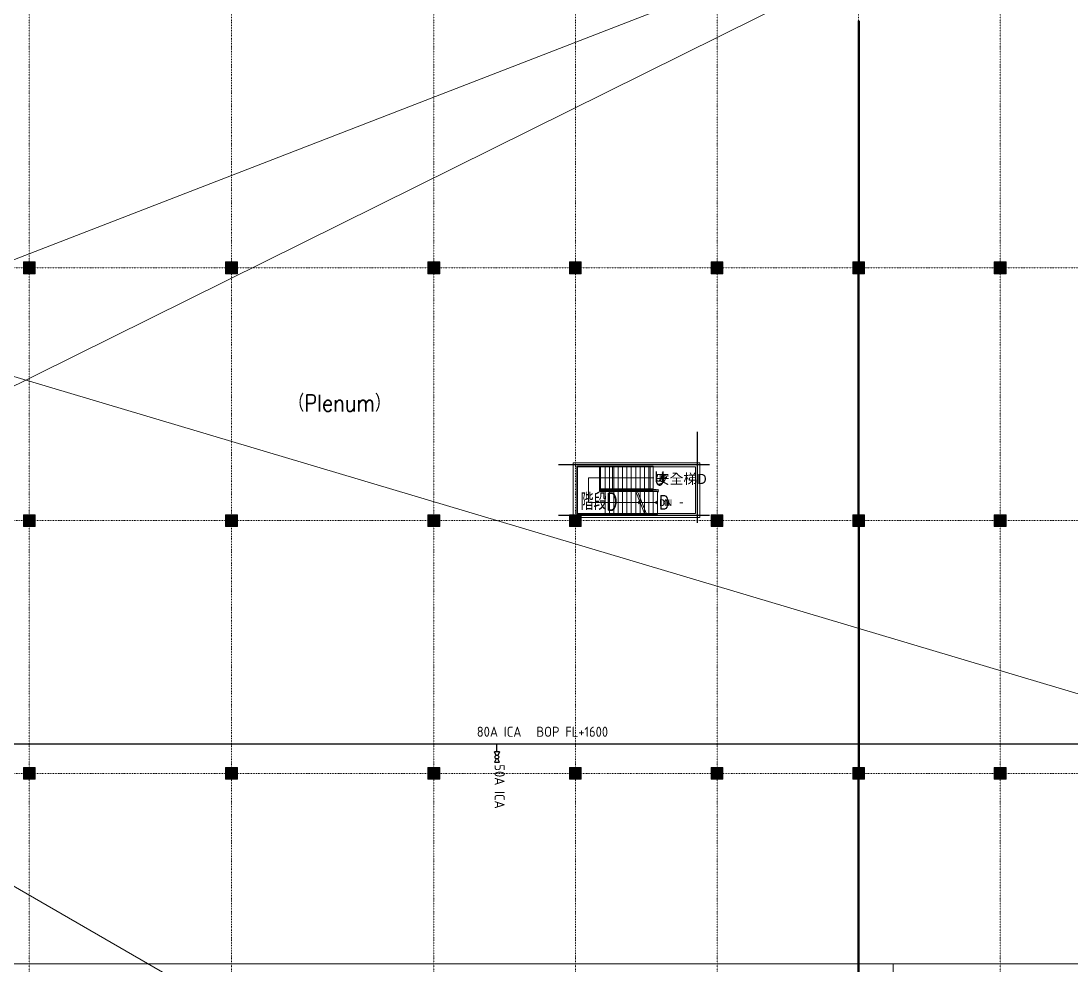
# Model space of a CAD drawing. Extents: x -32000 to 290600, y -29000 to 131250.
# Drawn here: x 126709 to 189000, y 18625 to 74650 of the extents above; entities that cross this region are included whole.
import ezdxf
from ezdxf.enums import TextEntityAlignment as Align

# ---------------------------------------------------------------- set-up
doc = ezdxf.new("R2010")
doc.units = 0
doc.header["$LTSCALE"] = 10
for name, pattern in [('H12PL2$0$JJP_三點線', [0.9, 0.3, -0.15, 0, -0.15, 0, -0.15, 0, -0.15]), ('H12PL2$0$JJP_虛線(退縮線、投影線、地下室範圍、非屬本工程、圖面分區)', [0.45, 0.3, -0.15]), ('H12PL2$0$虛線', [0.846667, 0.423333, -0.423333]), ('XFM7P20ICA$0$CENTERK3', [2.749, 2.5, -0.083, 0.083, -0.083]), ('XFM7P20ICA$0$H12PL2$0$JJP_三點線', [0.9, 0.3, -0.15, 0, -0.15, 0, -0.15, 0, -0.15]), ('XFM7P20ICA$0$H12PL2$0$JJP_虛線(退縮線、投影線、地下室範圍、非屬本工程、圖面分區)', [0.45, 0.3, -0.15])]:
    doc.linetypes.add(name, pattern=pattern)
for name, color, linetype in [('H12PL2$0$A-OBJE-2D', 252, 'Continuous'), ('H12PL2$0$A-STRS', 252, 'Continuous'), ('H12PL2$0$A-TEXT', 252, 'Continuous'), ('H12PL2$0$A-WALL-IN', 252, 'Continuous'), ('H12PL2$0$A-WALL-IN.200K', 252, 'Continuous'), ('H12PL2$0$A-ZONE', 252, 'Continuous'), ('H12PL2$0$S-COL', 252, 'Continuous'), ('H12PL2$0$S-GRID', 252, 'Continuous'), ('H12PL2$0$S-SLAB-SHOW', 252, 'Continuous'), ('H12PL2$0$S-SLAB-SHOW.200K', 252, 'Continuous'), ('XFDP20$0$A-W-P3_(50K)', 2, 'Continuous'), ('XFM7P20ICA$0$H12PL2$0$A-OBJE-2D', 252, 'Continuous'), ('XFM7P20ICA$0$H12PL2$0$A-STRS', 252, 'Continuous'), ('XFM7P20ICA$0$H12PL2$0$A-WALL-IN', 252, 'Continuous'), ('XFM7P20ICA$0$H12PL2$0$Hattch', 252, 'Continuous'), ('XFM7P20ICA$0$H12PL2$0$S-COL', 252, 'Continuous'), ('XFM7P20ICA$0$H12PL2$0$S-GRID', 252, 'Continuous'), ('XFM7P20ICA$0$K-SIN', 252, 'XFM7P20ICA$0$CENTERK3'), ('XFM7P20ICA$0$TEXT2', 252, 'Continuous'), ('XFM7P20ICA$0$U-ICA-PIPE-P2', 4, 'Continuous'), ('XFM7P20ICA$0$U-ICA-TXT', 3, 'Continuous'), ('XFM7P20ICA$0$U-ICA-VALVE', 2, 'Continuous'), ('XFM7P20ICA$0$XFDP20$0$A-W-P3_(50K)', 2, 'Continuous')]:
    doc.layers.add(name, color=color, linetype=linetype)
doc.styles.add('H12PL2$0$Standard', font='', dxfattribs={"width": 0.8})
doc.styles.add('XFM7P20ICA$0$aa-txt', font='isocp.shx', dxfattribs={"bigfont": 'chineset'})
doc.styles.add('XFM7P20ICA$0$H12PL2$0$Standard', font='isocp.shx', dxfattribs={"bigfont": 'chineset.shx'})
doc.styles.add('XFM7P20ICA$0$TEXT', font='romans.shx', dxfattribs={"width": 0.85, "bigfont": 'BIGFONT.shx'})
doc.styles.get('H12PL2$0$Standard').set_extended_font_data('Microsoft JhengHei')

# ---------------------------------------------------------------- blocks, each defined once
blk = doc.blocks.new('XFDP20')
at = {"layer": 'XFDP20$0$A-W-P3_(50K)', "ltscale": 0.5}
for p, q in [((176375, 74650), (176375, 60350)), ((176425, 74650), (176425, 60350)), ((176375, 45350), (176375, 59650)), ((176425, 45350), (176425, 59650)), ((176375, 44650), (176375, 30350)), ((176425, 44650), (176425, 30350)), ((176375, 15350), (176375, 29650)), ((176425, 15350), (176425, 29650))]:
    blk.add_line(p, q, dxfattribs=at)
blk = doc.blocks.new('H12PL2')
at = {"layer": 'H12PL2$0$A-OBJE-2D', "lineweight": 0}
for p, q in [((17650, 85950), (243150, 18700)), ((18450, 18700), (192000, 85950))]:
    blk.add_line(p, q, dxfattribs=at)
at = {"layer": 'H12PL2$0$A-STRS', "lineweight": 0}
for p, q in [((161875, 48235), (159675, 48235)), ((159675, 48235), (159675, 45375)), ((161095, 48235), (159675, 48235)), ((159675, 48235), (159675, 45375)), ((159725, 45425), (159725, 48185)), ((159725, 48185), (161875, 48185)), ((159725, 48185), (159725, 45425)), ((161807.34, 48185), (159725, 48185)), ((159725, 48185), (159725, 45425)), ((161875, 48185), (159725, 48185)), ((159725, 45425), (159725, 48185)), ((159725, 48185), (161095, 48185)), ((159725, 48185), (159725, 45425)), ((161030.09, 48185), (159725, 48185)), ((159725, 48185), (159725, 45425)), ((161095, 48185), (159725, 48185)), ((161095, 48185), (161030.09, 48185)), ((164215, 48235), (161095, 48235)), ((161095, 48235), (161095, 48185)), ((161095, 48185), (161095, 48235)), ((161095, 48185), (164215, 48185)), ((164215, 48185), (161095, 48185)), ((161095, 46885), (161095, 48185)), ((161095, 46885), (161095, 48185)), ((161095, 46885), (161095, 48185)), ((161355, 48185), (161095, 48185)), ((161095, 48185), (161095, 46885)), ((161095, 46885), (161095, 48185)), ((161355, 46885), (161355, 48185)), ((161615, 48185), (161355, 48185)), ((161355, 48185), (161355, 46885)), ((161355, 46885), (161355, 48185)), ((161615, 46885), (161615, 48185)), ((161875, 48185), (161615, 48185)), ((161615, 48185), (161615, 46885)), ((161615, 46885), (161615, 48185)), ((161875, 48185), (161807.34, 48185)), ((164215, 48235), (161875, 48235)), ((161875, 48235), (161875, 48185)), ((161875, 48185), (161875, 48235)), ((161875, 48185), (164215, 48185)), ((164215, 48185), (161875, 48185)), ((161875, 46885), (161875, 48185)), ((161875, 46885), (161875, 48185)), ((161875, 46885), (161875, 48185)), ((162135, 48185), (161875, 48185)), ((161875, 48185), (161875, 46885)), ((161875, 46885), (161875, 48185)), ((161875, 46885), (161875, 48185)), ((162135, 48185), (161875, 48185)), ((161875, 48185), (161875, 46885)), ((161875, 46885), (161875, 48185)), ((162135, 46885), (162135, 48185)), ((162395, 48185), (162135, 48185)), ((162135, 48185), (162135, 46885)), ((162135, 46885), (162135, 48185)), ((162135, 46885), (162135, 48185)), ((162395, 48185), (162135, 48185)), ((162135, 48185), (162135, 46885)), ((162135, 46885), (162135, 48185)), ((162395, 46885), (162395, 48185)), ((162655, 48185), (162395, 48185)), ((162395, 48185), (162395, 46885)), ((162395, 46885), (162395, 48185)), ((162395, 46885), (162395, 48185)), ((162655, 48185), (162395, 48185)), ((162395, 48185), (162395, 46885)), ((162395, 46885), (162395, 48185)), ((162655, 46885), (162655, 48185)), ((162915, 48185), (162655, 48185)), ((162655, 48185), (162655, 46885)), ((162655, 46885), (162655, 48185)), ((162655, 46885), (162655, 48185)), ((162915, 48185), (162655, 48185)), ((162655, 48185), (162655, 46885)), ((162655, 46885), (162655, 48185)), ((162915, 46885), (162915, 48185)), ((163175, 48185), (162915, 48185)), ((162915, 48185), (162915, 46885)), ((162915, 46885), (162915, 48185)), ((162915, 46885), (162915, 48185)), ((163175, 48185), (162915, 48185)), ((162915, 48185), (162915, 46885)), ((162915, 46885), (162915, 48185)), ((163175, 46885), (163175, 48185)), ((163435, 48185), (163175, 48185)), ((163175, 48185), (163175, 46885)), ((163175, 46885), (163175, 48185)), ((163175, 46885), (163175, 48185)), ((163435, 48185), (163175, 48185)), ((163175, 48185), (163175, 46885)), ((163175, 46885), (163175, 48185)), ((163435, 46885), (163435, 48185)), ((163695, 48185), (163435, 48185)), ((163435, 48185), (163435, 46885)), ((163435, 46885), (163435, 48185)), ((163435, 46885), (163435, 48185)), ((163695, 48185), (163435, 48185)), ((163435, 48185), (163435, 46885)), ((163435, 46885), (163435, 48185)), ((163695, 46885), (163695, 48185)), ((163955, 48185), (163695, 48185)), ((163695, 48185), (163695, 46885)), ((163695, 46885), (163695, 48185)), ((163695, 46885), (163695, 48185)), ((163955, 48185), (163695, 48185)), ((163695, 48185), (163695, 46885)), ((163695, 46885), (163695, 48185)), ((163955, 46885), (163955, 48185)), ((164215, 48185), (163955, 48185)), ((163955, 48185), (163955, 46885)), ((163955, 46885), (163955, 48185)), ((163955, 46885), (163955, 48185)), ((164215, 48185), (163955, 48185)), ((163955, 48185), (163955, 46885)), ((163955, 46885), (163955, 48185)), ((164215, 48185), (164215, 48235)), ((164215, 48185), (164215, 48235)), ((164215, 46885), (164215, 48185)), ((164215, 46885), (164215, 48185)), ((164215, 46885), (164215, 48185)), ((164215, 46885), (164215, 48185)), ((161875, 47535), (160375, 47535)), ((160375, 47535), (160375, 46075)), ((161095, 47535), (160375, 47535)), ((160375, 47535), (160375, 46075)), ((163955, 47535), (161095, 47535)), ((163955, 47535), (161875, 47535)), ((164215, 47535), (163955, 47535)), ((164215, 47535), (163955, 47535)), ((161875, 46885), (161025, 46885)), ((161025, 46885), (161025, 46725)), ((161025, 46725), (161025, 46885)), ((161025, 46885), (161807.34, 46885)), ((161025, 46725), (161025, 46885)), ((161025, 46885), (161875, 46885)), ((161095, 46885), (161025, 46885)), ((161025, 46885), (161025, 46725)), ((161025, 46725), (161025, 46885)), ((161025, 46885), (161030.09, 46885)), ((161025, 46725), (161025, 46885)), ((161025, 46885), (161095, 46885)), ((161025, 46725), (162135, 46725)), ((162135, 46725), (161025, 46725)), ((162135, 46725), (161025, 46725)), ((161025, 46725), (161355, 46725)), ((161355, 46725), (161025, 46725)), ((161355, 46725), (161025, 46725)), ((161030.09, 46885), (161095, 46885)), ((161075, 46775), (161075, 46835)), ((161075, 46835), (161875, 46835)), ((161075, 46775), (161075, 46835)), ((161075, 46835), (161095, 46835)), ((162135, 46775), (161075, 46775)), ((161355, 46775), (161075, 46775)), ((164215, 46885), (161095, 46885)), ((161095, 46885), (161095, 46835)), ((161095, 46835), (161095, 46885)), ((161095, 46885), (164215, 46885)), ((161095, 46885), (161355, 46885)), ((161095, 46835), (164215, 46835)), ((161355, 46885), (161615, 46885)), ((161355, 46725), (161355, 46775)), ((164475, 46775), (161355, 46775)), ((161355, 46775), (161355, 46725)), ((161355, 46725), (164475, 46725)), ((164475, 46725), (161355, 46725)), ((161355, 46725), (161355, 45425)), ((161355, 46725), (161355, 45425)), ((161355, 45425), (161355, 46725)), ((161615, 46725), (161355, 46725)), ((161355, 46725), (161355, 45425)), ((161615, 46885), (161875, 46885)), ((161615, 46725), (161615, 45425)), ((161615, 45425), (161615, 46725)), ((161615, 46725), (161615, 45425)), ((161875, 46725), (161615, 46725)), ((161807.34, 46885), (161875, 46885)), ((164215, 46885), (161875, 46885)), ((161875, 46885), (161875, 46835)), ((161875, 46835), (161875, 46885)), ((161875, 46885), (164215, 46885)), ((161875, 46885), (162135, 46885)), ((161875, 46885), (162135, 46885)), ((161875, 46835), (164215, 46835)), ((161875, 46725), (161875, 45425)), ((161875, 45425), (161875, 46725)), ((161875, 46725), (161875, 45425)), ((162135, 46725), (161875, 46725)), ((162135, 46885), (162395, 46885)), ((162135, 46885), (162395, 46885)), ((162135, 46725), (162135, 46775)), ((163155, 46775), (162135, 46775)), ((162135, 46775), (162135, 46725)), ((162135, 46725), (163175, 46725)), ((163175, 46725), (162135, 46725)), ((162135, 46725), (162135, 45425)), ((162135, 46725), (162135, 45425)), ((162135, 45425), (162135, 46725)), ((162395, 46725), (162135, 46725)), ((162135, 46725), (162135, 45425)), ((162135, 46725), (162135, 45425)), ((162135, 45425), (162135, 46725)), ((162135, 46725), (162135, 45425)), ((162395, 46725), (162135, 46725)), ((162395, 46885), (162655, 46885)), ((162395, 46885), (162655, 46885)), ((162395, 46725), (162395, 45425)), ((162395, 45425), (162395, 46725)), ((162395, 46725), (162395, 45425)), ((162655, 46725), (162395, 46725)), ((162395, 46725), (162395, 45425)), ((162395, 45425), (162395, 46725)), ((162395, 46725), (162395, 45425)), ((162655, 46725), (162395, 46725)), ((162655, 46885), (162915, 46885)), ((162655, 46885), (162915, 46885)), ((162655, 46725), (162655, 45425)), ((162655, 45425), (162655, 46725)), ((162655, 46725), (162655, 45425)), ((162915, 46725), (162655, 46725)), ((162655, 46725), (162655, 45425)), ((162655, 45425), (162655, 46725)), ((162655, 46725), (162655, 45425)), ((162915, 46725), (162655, 46725)), ((162915, 46885), (163175, 46885)), ((162915, 46885), (163175, 46885)), ((162915, 46725), (162915, 45425)), ((162915, 45425), (162915, 46725)), ((162915, 46725), (162915, 45425)), ((163175, 46725), (162915, 46725)), ((162915, 46725), (162915, 45425)), ((162915, 45425), (162915, 46725)), ((162915, 46725), (162915, 45425)), ((163175, 46725), (162915, 46725)), ((163175, 46885), (163435, 46885)), ((163175, 46885), (163435, 46885)), ((163175, 46725), (163175, 45425)), ((163175, 45425), (163175, 46725)), ((163175, 46725), (163175, 45425)), ((163175, 46725), (163695, 45425)), ((163175, 46725), (163175, 45425)), ((163175, 45425), (163175, 46725)), ((163175, 46725), (163175, 45425)), ((163435, 46725), (163175, 46725)), ((163435, 46885), (163695, 46885)), ((163435, 46885), (163695, 46885)), ((163435, 46725), (163435, 45425)), ((163435, 45425), (163435, 46725)), ((163435, 46725), (163435, 45425)), ((163695, 46725), (163435, 46725)), ((163695, 46885), (163955, 46885)), ((163695, 46885), (163955, 46885)), ((163695, 46725), (163695, 45425)), ((163695, 45425), (163695, 46725)), ((163695, 46725), (163695, 45425)), ((163955, 46725), (163695, 46725)), ((163955, 46885), (164215, 46885)), ((163955, 46885), (164215, 46885)), ((163955, 46725), (163955, 45425)), ((163955, 45425), (163955, 46725)), ((163955, 46725), (163955, 45425)), ((164215, 46725), (163955, 46725)), ((164215, 46835), (164215, 46885)), ((164215, 46835), (164215, 46885)), ((164215, 46725), (164215, 45425)), ((164215, 45425), (164215, 46725)), ((164215, 46725), (164215, 45425)), ((164475, 46725), (164215, 46725)), ((164475, 46725), (164475, 46775)), ((164475, 45425), (164475, 46725)), ((164475, 45425), (164475, 46725)), ((163435, 46075), (163335, 46150)), ((164475, 46075), (164375, 46150)), ((160375, 46075), (162135, 46075)), ((160375, 46075), (161355, 46075)), ((161355, 46075), (164215, 46075)), ((162135, 46075), (163435, 46075)), ((163335, 46000), (163435, 46075)), ((163435, 46075), (163435, 45425)), ((163435, 45425), (163435, 46075)), ((163435, 46075), (163435, 45425)), ((164215, 46075), (164475, 46075)), ((164375, 46000), (164475, 46075)), ((159675, 45375), (162135, 45375)), ((159675, 45375), (161355, 45375)), ((162135, 45425), (159725, 45425)), ((159725, 45425), (162135, 45425)), ((159725, 45425), (162135, 45425)), ((161355, 45425), (159725, 45425)), ((159725, 45425), (161355, 45425)), ((159725, 45425), (161355, 45425)), ((161355, 45375), (161355, 45425)), ((164475, 45425), (161355, 45425)), ((161355, 45425), (161355, 45375)), ((161355, 45425), (164475, 45425)), ((161355, 45425), (161615, 45425)), ((161355, 45375), (164475, 45375)), ((161615, 45425), (161875, 45425)), ((161875, 45425), (162135, 45425)), ((162135, 45375), (162135, 45425)), ((163695, 45425), (162135, 45425)), ((162135, 45425), (162135, 45375)), ((162135, 45425), (163695, 45425)), ((162135, 45425), (162395, 45425)), ((162135, 45425), (162395, 45425)), ((162135, 45375), (163715, 45375)), ((162395, 45425), (162655, 45425)), ((162395, 45425), (162655, 45425)), ((162655, 45425), (162915, 45425)), ((162655, 45425), (162915, 45425)), ((162915, 45425), (163175, 45425)), ((162915, 45425), (163175, 45425)), ((163175, 45425), (163435, 45425)), ((163175, 45425), (163435, 45425)), ((163435, 45425), (163695, 45425)), ((163435, 45425), (163695, 45425)), ((163695, 45425), (163955, 45425)), ((163955, 45425), (164215, 45425)), ((164215, 45425), (164475, 45425)), ((164475, 45375), (164475, 45425))]:
    blk.add_line(p, q, dxfattribs=at)
at = {"layer": 'H12PL2$0$A-STRS', "linetype": 'H12PL2$0$JJP_虛線(退縮線、投影線、地下室範圍、非屬本工程、圖面分區)', "lineweight": 0}
for p, q in [((161030.09, 48185), (161030.09, 46885)), ((161807.34, 48185), (161807.34, 46885)), ((164034.54, 48185), (164034.54, 46885)), ((164035.91, 48185), (164035.91, 46885)), ((161355, 46725), (161355, 45425)), ((162135, 46725), (162135, 45425)), ((164475, 46775), (163262.7, 46775)), ((163282.7, 46725), (164475, 46725)), ((163435, 46725), (163282.7, 46725)), ((163282.7, 46725), (163802.7, 45425)), ((163435, 46725), (163435, 46344.26)), ((163435, 46344.26), (163435, 46725)), ((163435, 46725), (163435, 46344.26)), ((163695, 46725), (163435, 46725)), ((163695, 46725), (163695, 45694.26)), ((163695, 45694.26), (163695, 46725)), ((163695, 46725), (163695, 45694.26)), ((163955, 46725), (163695, 46725)), ((163955, 46725), (163955, 45425)), ((163955, 45425), (163955, 46725)), ((163955, 46725), (163955, 45425)), ((164215, 46725), (163955, 46725)), ((164215, 46725), (164215, 45425)), ((164215, 45425), (164215, 46725)), ((164215, 46725), (164215, 45425)), ((164475, 46725), (164215, 46725)), ((164475, 46725), (164475, 46775)), ((164475, 45425), (164475, 46725)), ((164475, 45425), (163802.7, 45425)), ((163802.7, 45425), (163955, 45425)), ((163822.7, 45375), (164475, 45375)), ((163955, 45425), (164215, 45425)), ((164215, 45425), (164475, 45425)), ((164475, 45375), (164475, 45425))]:
    blk.add_line(p, q, dxfattribs=at)
at = {"layer": 'H12PL2$0$A-STRS', "linetype": 'H12PL2$0$虛線', "lineweight": 0}
for p, q in [((164475, 46725), (163282.7, 46725)), ((164475, 45425), (164475, 46725)), ((163802.7, 45425), (164475, 45425))]:
    blk.add_line(p, q, dxfattribs=at)
at = {"layer": 'H12PL2$0$A-STRS', "lineweight": 0, "flags": 128}
blk.add_lwpolyline([(164215, 47560, 1), (164215, 47510, 1)], format="xyb", close=True, dxfattribs=at)
blk.add_lwpolyline([(164215, 47560, 1), (164215, 47510, 1)], format="xyb", close=True, dxfattribs=at)
at = {"layer": 'H12PL2$0$A-WALL-IN', "lineweight": 0, "flags": 128}
for points in [[(159475, 48435), (159475, 48185)], [(166725, 48435), (159475, 48435)], [(159475, 48185), (159475, 45425)], [(159725, 45425), (159725, 48185)], [(159725, 48185), (166725, 48185)], [(166975, 48435), (166725, 48435)], [(166725, 48185), (166725, 45425)], [(166975, 45425), (166975, 48435)], [(159475, 45350), (159475, 45425)], [(166725, 45425), (159725, 45425)], [(159950, 45175), (166975, 45175)], [(166975, 45175), (166975, 45425)]]:
    blk.add_lwpolyline(points, dxfattribs=at)
at = {"layer": 'H12PL2$0$A-WALL-IN.200K', "lineweight": 0, "flags": 128}
blk.add_lwpolyline([(243150, 18700), (39500, 18700)], dxfattribs=at)
at = {"layer": 'H12PL2$0$S-COL', "lineweight": 0, "flags": 128}
for points in [[(126850, 59650), (127550, 59650), (127550, 60350), (126850, 60350)], [(138850, 59650), (139550, 59650), (139550, 60350), (138850, 60350)], [(150850, 59650), (151550, 59650), (151550, 60350), (150850, 60350)], [(159250, 59650), (159950, 59650), (159950, 60350), (159250, 60350)], [(167650, 59650), (168350, 59650), (168350, 60350), (167650, 60350)], [(176050, 59650), (176750, 59650), (176750, 60350), (176050, 60350)], [(184450, 59650), (185150, 59650), (185150, 60350), (184450, 60350)], [(126850, 44650), (127550, 44650), (127550, 45350), (126850, 45350)], [(138850, 44650), (139550, 44650), (139550, 45350), (138850, 45350)], [(150850, 44650), (151550, 44650), (151550, 45350), (150850, 45350)], [(159250, 44650), (159950, 44650), (159950, 45350), (159250, 45350)], [(167650, 44650), (168350, 44650), (168350, 45350), (167650, 45350)], [(176050, 44650), (176750, 44650), (176750, 45350), (176050, 45350)], [(184450, 44650), (185150, 44650), (185150, 45350), (184450, 45350)], [(126850, 29650), (127550, 29650), (127550, 30350), (126850, 30350)], [(138850, 29650), (139550, 29650), (139550, 30350), (138850, 30350)], [(150850, 29650), (151550, 29650), (151550, 30350), (150850, 30350)], [(159250, 29650), (159950, 29650), (159950, 30350), (159250, 30350)], [(167650, 29650), (168350, 29650), (168350, 30350), (167650, 30350)], [(176050, 29650), (176750, 29650), (176750, 30350), (176050, 30350)], [(184450, 29650), (185150, 29650), (185150, 30350), (184450, 30350)]]:
    blk.add_lwpolyline(points, close=True, dxfattribs=at)
at = {"layer": 'H12PL2$0$S-GRID', "linetype": 'H12PL2$0$JJP_三點線', "lineweight": 0}
for p, q in [((127200, 128250), (127200, -28000)), ((139200, 128250), (139200, -28000)), ((151200, 128250), (151200, -28000)), ((159600, 128250), (159600, -28000)), ((168000, 128250), (168000, -28000)), ((176400, 128250), (176400, -28000)), ((184800, 128250), (184800, -28000)), ((-29000, 60000), (289600, 60000)), ((-29000, 45000), (289600, 45000)), ((-29000, 30000), (289600, 30000))]:
    blk.add_line(p, q, dxfattribs=at)
at = {"layer": 'H12PL2$0$S-SLAB-SHOW', "linetype": 'H12PL2$0$虛線', "lineweight": 0, "flags": 128}
blk.add_lwpolyline([(164215, 46855), (164525, 46855), (164525, 46705), (164475, 46705), (164475, 45425), (166725, 45425), (166725, 48185), (164215, 48185)], close=True, dxfattribs=at)
at = {"layer": 'H12PL2$0$S-SLAB-SHOW.200K', "lineweight": 0, "flags": 128}
blk.add_lwpolyline([(18450, -350), (167450, -350), (167450, 15400), (178450, 15400), (178450, 18700), (39500, 18700), (39500, 10975), (18450, 10975)], close=True, dxfattribs=at)
blk.add_blockref('XFDP20', (0, 0))
at = {"layer": 'H12PL2$0$A-TEXT', "linetype": 'Continuous', "lineweight": 0, "char_height": 400, "attachment_point": 4, "style": 'H12PL2$0$Standard'}
for s, insert in [('\\A1;UP', (164367.32, 47510.49)), ('\\A1;DN', (164570.24, 46063.79))]:
    blk.add_mtext(s, dxfattribs=dict(at, insert=insert))
at = {"layer": 'H12PL2$0$A-ZONE', "style": 'H12PL2$0$Standard'}
for s, p in [('安全梯D', (165878.7, 47771.14)), ('-', (165878.7, 46429.25))]:
    blk.add_text(s, height=600, dxfattribs=at).set_placement(p, align=Align.TOP_CENTER)
blk = doc.blocks.new('XFM7P20ICA$0$XFDP20')
at = {"layer": 'XFM7P20ICA$0$XFDP20$0$A-W-P3_(50K)', "ltscale": 0.5}
for p, q in [((176375, 74650), (176375, 60350)), ((176425, 74650), (176425, 60350)), ((176375, 45350), (176375, 59650)), ((176425, 45350), (176425, 59650)), ((176375, 44650), (176375, 30350)), ((176425, 44650), (176425, 30350)), ((176375, 15350), (176375, 29650)), ((176425, 15350), (176425, 29650))]:
    blk.add_line(p, q, dxfattribs=at)
blk = doc.blocks.new('XFM7P20ICA$0$H12PL2')
at = {"layer": 'XFM7P20ICA$0$H12PL2$0$Hattch', "linetype": 'Continuous', "lineweight": 0}
for points in [[(126850, 59650), (127550, 59650), (127550, 60350), (126850, 60350)], [(138850, 59650), (139550, 59650), (139550, 60350), (138850, 60350)], [(150850, 59650), (151550, 59650), (151550, 60350), (150850, 60350)], [(159250, 59650), (159950, 59650), (159950, 60350), (159250, 60350)], [(167650, 59650), (168350, 59650), (168350, 60350), (167650, 60350)], [(176050, 59650), (176750, 59650), (176750, 60350), (176050, 60350)], [(184450, 59650), (185150, 59650), (185150, 60350), (184450, 60350)], [(126850, 44650), (127550, 44650), (127550, 45350), (126850, 45350)], [(138850, 44650), (139550, 44650), (139550, 45350), (138850, 45350)], [(150850, 44650), (151550, 44650), (151550, 45350), (150850, 45350)], [(159250, 44650), (159950, 44650), (159950, 45350), (159250, 45350)], [(167650, 44650), (168350, 44650), (168350, 45350), (167650, 45350)], [(176050, 44650), (176750, 44650), (176750, 45350), (176050, 45350)], [(184450, 44650), (185150, 44650), (185150, 45350), (184450, 45350)], [(126850, 29650), (127550, 29650), (127550, 30350), (126850, 30350)], [(138850, 29650), (139550, 29650), (139550, 30350), (138850, 30350)], [(150850, 29650), (151550, 29650), (151550, 30350), (150850, 30350)], [(159250, 29650), (159950, 29650), (159950, 30350), (159250, 30350)], [(167650, 29650), (168350, 29650), (168350, 30350), (167650, 30350)], [(176050, 29650), (176750, 29650), (176750, 30350), (176050, 30350)], [(184450, 29650), (185150, 29650), (185150, 30350), (184450, 30350)]]:
    blk.add_hatch(color=256, dxfattribs=at).paths.add_polyline_path(points)
at = {"layer": 'XFM7P20ICA$0$H12PL2$0$A-OBJE-2D', "lineweight": 0}
for p, q in [((18450, -465), (192750, 85950)), ((18450, 85450), (167450, -440))]:
    blk.add_line(p, q, dxfattribs=at)
at = {"layer": 'XFM7P20ICA$0$H12PL2$0$A-STRS', "lineweight": 0}
for p, q in [((161875, 48235), (159675, 48235)), ((159675, 48235), (159675, 45375)), ((161095, 48235), (159675, 48235)), ((159675, 48235), (159675, 45375)), ((159725, 45425), (159725, 48185)), ((159725, 48185), (161875, 48185)), ((159725, 48185), (159725, 45425)), ((161807.34, 48185), (159725, 48185)), ((159725, 48185), (159725, 45425)), ((161875, 48185), (159725, 48185)), ((159725, 45425), (159725, 48185)), ((159725, 48185), (161095, 48185)), ((159725, 48185), (159725, 45425)), ((161030.09, 48185), (159725, 48185)), ((159725, 48185), (159725, 45425)), ((161095, 48185), (159725, 48185)), ((161095, 48185), (161030.09, 48185)), ((164215, 48235), (161095, 48235)), ((161095, 48235), (161095, 48185)), ((161095, 48185), (161095, 48235)), ((161095, 48185), (164215, 48185)), ((164215, 48185), (161095, 48185)), ((161095, 46885), (161095, 48185)), ((161095, 46885), (161095, 48185)), ((161095, 46885), (161095, 48185)), ((161355, 48185), (161095, 48185)), ((161095, 48185), (161095, 46885)), ((161095, 46885), (161095, 48185)), ((161355, 46885), (161355, 48185)), ((161615, 48185), (161355, 48185)), ((161355, 48185), (161355, 46885)), ((161355, 46885), (161355, 48185)), ((161615, 46885), (161615, 48185)), ((161875, 48185), (161615, 48185)), ((161615, 48185), (161615, 46885)), ((161615, 46885), (161615, 48185)), ((161875, 48185), (161807.34, 48185)), ((164215, 48235), (161875, 48235)), ((161875, 48235), (161875, 48185)), ((161875, 48185), (161875, 48235)), ((161875, 48185), (164215, 48185)), ((164215, 48185), (161875, 48185)), ((161875, 46885), (161875, 48185)), ((161875, 46885), (161875, 48185)), ((161875, 46885), (161875, 48185)), ((162135, 48185), (161875, 48185)), ((161875, 48185), (161875, 46885)), ((161875, 46885), (161875, 48185)), ((161875, 46885), (161875, 48185)), ((162135, 48185), (161875, 48185)), ((161875, 48185), (161875, 46885)), ((161875, 46885), (161875, 48185)), ((162135, 46885), (162135, 48185)), ((162395, 48185), (162135, 48185)), ((162135, 48185), (162135, 46885)), ((162135, 46885), (162135, 48185)), ((162135, 46885), (162135, 48185)), ((162395, 48185), (162135, 48185)), ((162135, 48185), (162135, 46885)), ((162135, 46885), (162135, 48185)), ((162395, 46885), (162395, 48185)), ((162655, 48185), (162395, 48185)), ((162395, 48185), (162395, 46885)), ((162395, 46885), (162395, 48185)), ((162395, 46885), (162395, 48185)), ((162655, 48185), (162395, 48185)), ((162395, 48185), (162395, 46885)), ((162395, 46885), (162395, 48185)), ((162655, 46885), (162655, 48185)), ((162915, 48185), (162655, 48185)), ((162655, 48185), (162655, 46885)), ((162655, 46885), (162655, 48185)), ((162655, 46885), (162655, 48185)), ((162915, 48185), (162655, 48185)), ((162655, 48185), (162655, 46885)), ((162655, 46885), (162655, 48185)), ((162915, 46885), (162915, 48185)), ((163175, 48185), (162915, 48185)), ((162915, 48185), (162915, 46885)), ((162915, 46885), (162915, 48185)), ((162915, 46885), (162915, 48185)), ((163175, 48185), (162915, 48185)), ((162915, 48185), (162915, 46885)), ((162915, 46885), (162915, 48185)), ((163175, 46885), (163175, 48185)), ((163435, 48185), (163175, 48185)), ((163175, 48185), (163175, 46885)), ((163175, 46885), (163175, 48185)), ((163175, 46885), (163175, 48185)), ((163435, 48185), (163175, 48185)), ((163175, 48185), (163175, 46885)), ((163175, 46885), (163175, 48185)), ((163435, 46885), (163435, 48185)), ((163695, 48185), (163435, 48185)), ((163435, 48185), (163435, 46885)), ((163435, 46885), (163435, 48185)), ((163435, 46885), (163435, 48185)), ((163695, 48185), (163435, 48185)), ((163435, 48185), (163435, 46885)), ((163435, 46885), (163435, 48185)), ((163695, 46885), (163695, 48185)), ((163955, 48185), (163695, 48185)), ((163695, 48185), (163695, 46885)), ((163695, 46885), (163695, 48185)), ((163695, 46885), (163695, 48185)), ((163955, 48185), (163695, 48185)), ((163695, 48185), (163695, 46885)), ((163695, 46885), (163695, 48185)), ((163955, 46885), (163955, 48185)), ((164215, 48185), (163955, 48185)), ((163955, 48185), (163955, 46885)), ((163955, 46885), (163955, 48185)), ((163955, 46885), (163955, 48185)), ((164215, 48185), (163955, 48185)), ((163955, 48185), (163955, 46885)), ((163955, 46885), (163955, 48185)), ((164215, 48185), (164215, 48235)), ((164215, 48185), (164215, 48235)), ((164215, 46885), (164215, 48185)), ((164215, 46885), (164215, 48185)), ((164215, 46885), (164215, 48185)), ((164215, 46885), (164215, 48185)), ((161875, 47535), (160375, 47535)), ((160375, 47535), (160375, 46075)), ((161095, 47535), (160375, 47535)), ((160375, 47535), (160375, 46075)), ((163955, 47535), (161095, 47535)), ((163955, 47535), (161875, 47535)), ((164215, 47535), (163955, 47535)), ((164215, 47535), (163955, 47535)), ((161875, 46885), (161025, 46885)), ((161025, 46885), (161025, 46725)), ((161025, 46725), (161025, 46885)), ((161025, 46885), (161807.34, 46885)), ((161025, 46725), (161025, 46885)), ((161025, 46885), (161875, 46885)), ((161095, 46885), (161025, 46885)), ((161025, 46885), (161025, 46725)), ((161025, 46725), (161025, 46885)), ((161025, 46885), (161030.09, 46885)), ((161025, 46725), (161025, 46885)), ((161025, 46885), (161095, 46885)), ((161025, 46725), (162135, 46725)), ((162135, 46725), (161025, 46725)), ((162135, 46725), (161025, 46725)), ((161025, 46725), (161355, 46725)), ((161355, 46725), (161025, 46725)), ((161355, 46725), (161025, 46725)), ((161030.09, 46885), (161095, 46885)), ((161075, 46775), (161075, 46835)), ((161075, 46835), (161875, 46835)), ((161075, 46775), (161075, 46835)), ((161075, 46835), (161095, 46835)), ((162135, 46775), (161075, 46775)), ((161355, 46775), (161075, 46775)), ((164215, 46885), (161095, 46885)), ((161095, 46885), (161095, 46835)), ((161095, 46835), (161095, 46885)), ((161095, 46885), (164215, 46885)), ((161095, 46885), (161355, 46885)), ((161095, 46835), (164215, 46835)), ((161355, 46885), (161615, 46885)), ((161355, 46725), (161355, 46775)), ((164475, 46775), (161355, 46775)), ((161355, 46775), (161355, 46725)), ((161355, 46725), (164475, 46725)), ((164475, 46725), (161355, 46725)), ((161355, 46725), (161355, 45425)), ((161355, 46725), (161355, 45425)), ((161355, 45425), (161355, 46725)), ((161615, 46725), (161355, 46725)), ((161355, 46725), (161355, 45425)), ((161615, 46885), (161875, 46885)), ((161615, 46725), (161615, 45425)), ((161615, 45425), (161615, 46725)), ((161615, 46725), (161615, 45425)), ((161875, 46725), (161615, 46725)), ((161807.34, 46885), (161875, 46885)), ((164215, 46885), (161875, 46885)), ((161875, 46885), (161875, 46835)), ((161875, 46835), (161875, 46885)), ((161875, 46885), (164215, 46885)), ((161875, 46885), (162135, 46885)), ((161875, 46885), (162135, 46885)), ((161875, 46835), (164215, 46835)), ((161875, 46725), (161875, 45425)), ((161875, 45425), (161875, 46725)), ((161875, 46725), (161875, 45425)), ((162135, 46725), (161875, 46725)), ((162135, 46885), (162395, 46885)), ((162135, 46885), (162395, 46885)), ((162135, 46725), (162135, 46775)), ((163155, 46775), (162135, 46775)), ((162135, 46775), (162135, 46725)), ((162135, 46725), (163175, 46725)), ((163175, 46725), (162135, 46725)), ((162135, 46725), (162135, 45425)), ((162135, 46725), (162135, 45425)), ((162135, 45425), (162135, 46725)), ((162395, 46725), (162135, 46725)), ((162135, 46725), (162135, 45425)), ((162135, 46725), (162135, 45425)), ((162135, 45425), (162135, 46725)), ((162135, 46725), (162135, 45425)), ((162395, 46725), (162135, 46725)), ((162395, 46885), (162655, 46885)), ((162395, 46885), (162655, 46885)), ((162395, 46725), (162395, 45425)), ((162395, 45425), (162395, 46725)), ((162395, 46725), (162395, 45425)), ((162655, 46725), (162395, 46725)), ((162395, 46725), (162395, 45425)), ((162395, 45425), (162395, 46725)), ((162395, 46725), (162395, 45425)), ((162655, 46725), (162395, 46725)), ((162655, 46885), (162915, 46885)), ((162655, 46885), (162915, 46885)), ((162655, 46725), (162655, 45425)), ((162655, 45425), (162655, 46725)), ((162655, 46725), (162655, 45425)), ((162915, 46725), (162655, 46725)), ((162655, 46725), (162655, 45425)), ((162655, 45425), (162655, 46725)), ((162655, 46725), (162655, 45425)), ((162915, 46725), (162655, 46725)), ((162915, 46885), (163175, 46885)), ((162915, 46885), (163175, 46885)), ((162915, 46725), (162915, 45425)), ((162915, 45425), (162915, 46725)), ((162915, 46725), (162915, 45425)), ((163175, 46725), (162915, 46725)), ((162915, 46725), (162915, 45425)), ((162915, 45425), (162915, 46725)), ((162915, 46725), (162915, 45425)), ((163175, 46725), (162915, 46725)), ((163175, 46885), (163435, 46885)), ((163175, 46885), (163435, 46885)), ((163175, 46725), (163175, 45425)), ((163175, 45425), (163175, 46725)), ((163175, 46725), (163175, 45425)), ((163175, 46725), (163695, 45425)), ((163175, 46725), (163175, 45425)), ((163175, 45425), (163175, 46725)), ((163175, 46725), (163175, 45425)), ((163435, 46725), (163175, 46725)), ((163435, 46885), (163695, 46885)), ((163435, 46885), (163695, 46885)), ((163435, 46725), (163435, 45425)), ((163435, 45425), (163435, 46725)), ((163435, 46725), (163435, 45425)), ((163695, 46725), (163435, 46725)), ((163695, 46885), (163955, 46885)), ((163695, 46885), (163955, 46885)), ((163695, 46725), (163695, 45425)), ((163695, 45425), (163695, 46725)), ((163695, 46725), (163695, 45425)), ((163955, 46725), (163695, 46725)), ((163955, 46885), (164215, 46885)), ((163955, 46885), (164215, 46885)), ((163955, 46725), (163955, 45425)), ((163955, 45425), (163955, 46725)), ((163955, 46725), (163955, 45425)), ((164215, 46725), (163955, 46725)), ((164215, 46835), (164215, 46885)), ((164215, 46835), (164215, 46885)), ((164215, 46725), (164215, 45425)), ((164215, 45425), (164215, 46725)), ((164215, 46725), (164215, 45425)), ((164475, 46725), (164215, 46725)), ((164475, 46725), (164475, 46775)), ((164475, 45425), (164475, 46725)), ((164475, 45425), (164475, 46725)), ((163435, 46075), (163335, 46150)), ((164475, 46075), (164375, 46150)), ((160375, 46075), (162135, 46075)), ((160375, 46075), (161355, 46075)), ((161355, 46075), (164215, 46075)), ((162135, 46075), (163435, 46075)), ((163335, 46000), (163435, 46075)), ((163435, 46075), (163435, 45425)), ((163435, 45425), (163435, 46075)), ((163435, 46075), (163435, 45425)), ((164215, 46075), (164475, 46075)), ((164375, 46000), (164475, 46075)), ((159675, 45375), (162135, 45375)), ((159675, 45375), (161355, 45375)), ((162135, 45425), (159725, 45425)), ((159725, 45425), (162135, 45425)), ((159725, 45425), (162135, 45425)), ((161355, 45425), (159725, 45425)), ((159725, 45425), (161355, 45425)), ((159725, 45425), (161355, 45425)), ((161355, 45375), (161355, 45425)), ((164475, 45425), (161355, 45425)), ((161355, 45425), (161355, 45375)), ((161355, 45425), (164475, 45425)), ((161355, 45425), (161615, 45425)), ((161355, 45375), (164475, 45375)), ((161615, 45425), (161875, 45425)), ((161875, 45425), (162135, 45425)), ((162135, 45375), (162135, 45425)), ((163695, 45425), (162135, 45425)), ((162135, 45425), (162135, 45375)), ((162135, 45425), (163695, 45425)), ((162135, 45425), (162395, 45425)), ((162135, 45425), (162395, 45425)), ((162135, 45375), (163715, 45375)), ((162395, 45425), (162655, 45425)), ((162395, 45425), (162655, 45425)), ((162655, 45425), (162915, 45425)), ((162655, 45425), (162915, 45425)), ((162915, 45425), (163175, 45425)), ((162915, 45425), (163175, 45425)), ((163175, 45425), (163435, 45425)), ((163175, 45425), (163435, 45425)), ((163435, 45425), (163695, 45425)), ((163435, 45425), (163695, 45425)), ((163695, 45425), (163955, 45425)), ((163955, 45425), (164215, 45425)), ((164215, 45425), (164475, 45425)), ((164475, 45375), (164475, 45425))]:
    blk.add_line(p, q, dxfattribs=at)
at = {"layer": 'XFM7P20ICA$0$H12PL2$0$A-STRS', "linetype": 'XFM7P20ICA$0$H12PL2$0$JJP_虛線(退縮線、投影線、地下室範圍、非屬本工程、圖面分區)', "lineweight": 0}
for p, q in [((161030.09, 48185), (161030.09, 46885)), ((161807.34, 48185), (161807.34, 46885)), ((164034.54, 48185), (164034.54, 46885)), ((164035.91, 48185), (164035.91, 46885)), ((161355, 46725), (161355, 45425)), ((162135, 46725), (162135, 45425))]:
    blk.add_line(p, q, dxfattribs=at)
at = {"layer": 'XFM7P20ICA$0$H12PL2$0$A-STRS', "lineweight": 0, "flags": 128}
blk.add_lwpolyline([(164215, 47560, 1), (164215, 47510, 1)], format="xyb", close=True, dxfattribs=at)
blk.add_lwpolyline([(164215, 47560, 1), (164215, 47510, 1)], format="xyb", close=True, dxfattribs=at)
at = {"layer": 'XFM7P20ICA$0$H12PL2$0$A-WALL-IN', "lineweight": 0, "flags": 128}
for points in [[(159475, 48435), (159475, 48185)], [(166725, 48435), (159475, 48435)], [(159475, 48185), (159475, 45425)], [(159725, 45425), (159725, 48185)], [(159725, 48185), (166725, 48185)], [(166975, 48435), (166725, 48435)], [(166725, 48185), (166725, 45425)], [(166975, 45425), (166975, 48435)], [(159475, 45350), (159475, 45425)], [(166725, 45425), (159725, 45425)], [(159950, 45175), (166975, 45175)], [(166975, 45175), (166975, 45425)]]:
    blk.add_lwpolyline(points, dxfattribs=at)
at = {"layer": 'XFM7P20ICA$0$H12PL2$0$S-COL', "lineweight": 0, "flags": 128}
for points in [[(126850, 59650), (127550, 59650), (127550, 60350), (126850, 60350)], [(138850, 59650), (139550, 59650), (139550, 60350), (138850, 60350)], [(150850, 59650), (151550, 59650), (151550, 60350), (150850, 60350)], [(159250, 59650), (159950, 59650), (159950, 60350), (159250, 60350)], [(167650, 59650), (168350, 59650), (168350, 60350), (167650, 60350)], [(176050, 59650), (176750, 59650), (176750, 60350), (176050, 60350)], [(184450, 59650), (185150, 59650), (185150, 60350), (184450, 60350)], [(126850, 44650), (127550, 44650), (127550, 45350), (126850, 45350)], [(138850, 44650), (139550, 44650), (139550, 45350), (138850, 45350)], [(150850, 44650), (151550, 44650), (151550, 45350), (150850, 45350)], [(159250, 44650), (159950, 44650), (159950, 45350), (159250, 45350)], [(167650, 44650), (168350, 44650), (168350, 45350), (167650, 45350)], [(176050, 44650), (176750, 44650), (176750, 45350), (176050, 45350)], [(184450, 44650), (185150, 44650), (185150, 45350), (184450, 45350)], [(126850, 29650), (127550, 29650), (127550, 30350), (126850, 30350)], [(138850, 29650), (139550, 29650), (139550, 30350), (138850, 30350)], [(150850, 29650), (151550, 29650), (151550, 30350), (150850, 30350)], [(159250, 29650), (159950, 29650), (159950, 30350), (159250, 30350)], [(167650, 29650), (168350, 29650), (168350, 30350), (167650, 30350)], [(176050, 29650), (176750, 29650), (176750, 30350), (176050, 30350)], [(184450, 29650), (185150, 29650), (185150, 30350), (184450, 30350)]]:
    blk.add_lwpolyline(points, close=True, dxfattribs=at)
at = {"layer": 'XFM7P20ICA$0$H12PL2$0$S-GRID', "linetype": 'XFM7P20ICA$0$H12PL2$0$JJP_三點線', "lineweight": 0}
for p, q in [((127200, 128250), (127200, -28000)), ((139200, 128250), (139200, -28000)), ((151200, 128250), (151200, -28000)), ((159600, 128250), (159600, -28000)), ((168000, 128250), (168000, -28000)), ((176400, 128250), (176400, -28000)), ((184800, 128250), (184800, -28000)), ((-29000, 60000), (289600, 60000)), ((-29000, 45000), (289600, 45000)), ((-29000, 30000), (289600, 30000))]:
    blk.add_line(p, q, dxfattribs=at)
blk.add_blockref('XFM7P20ICA$0$XFDP20', (0, 0))
at = {"layer": 'XFM7P20ICA$0$H12PL2$0$A-OBJE-2D', "linetype": 'Continuous', "lineweight": 0, "char_height": 400, "attachment_point": 4, "style": 'XFM7P20ICA$0$H12PL2$0$Standard'}
for s, insert in [('\\A1;{\\fMicrosoft JhengHei|b0|i0|c136|p34;UP}', (164367.32, 47510.49)), ('\\A1;{\\fMicrosoft JhengHei|b0|i0|c136|p34;DN}', (164570.24, 46063.79))]:
    blk.add_mtext(s, dxfattribs=dict(at, insert=insert))
blk = doc.blocks.new('*U484')
for p, q in [((-150, 75), (-49, 25)), ((150, 75), (49, 25)), ((-49, -25), (-150, -75)), ((49, -25), (150, -75))]:
    blk.add_line(p, q)
for points in [[(-150, 75), (-150, -75)], [(150, -75), (150, 75)]]:
    blk.add_lwpolyline(points)
blk.add_circle((0, 0), 55)
blk = doc.blocks.new('XFM7P20ICA')
at = {"layer": 'XFM7P20ICA$0$K-SIN'}
for p, q in [((166850, 44875), (166850, 50260)), ((167559.06693, 48310), (158600, 48310)), ((167559.06693, 45300), (158600, 45300))]:
    blk.add_line(p, q, dxfattribs=at)
at = {"layer": 'XFM7P20ICA$0$U-ICA-PIPE-P2'}
for p, q in [((19317.2575, 31750), (260651.56287, 31750)), ((154939.45406, 31267.53062), (154939.45406, 31736.9958))]:
    blk.add_line(p, q, dxfattribs=at)
blk.add_blockref('XFM7P20ICA$0$H12PL2', (0, 0))
at = {"layer": 'XFM7P20ICA$0$U-ICA-VALVE', "xscale": 2, "yscale": 2, "zscale": 2, "rotation": 270}
blk.add_blockref('*U484', (154939.45406, 30967.53062), dxfattribs=at)
at = {"layer": 'XFM7P20ICA$0$TEXT2', "style": 'XFM7P20ICA$0$TEXT'}
for s, height, width, p in [('（Plenum）', 1000, 0.85, (145608.93962, 51973.20747)), ('U', 800, 0.85, (164598.34778, 47508.37683)), ('階段D', 1000, 0.7, (160992.72154, 46126.27304)), ('D', 800, 0.85, (164861.74932, 46085.61969))]:
    blk.add_text(s, height=height, dxfattribs=dict(at, width=width)).set_placement(p, align=Align.MIDDLE_CENTER)
at = {"layer": 'XFM7P20ICA$0$U-ICA-TXT', "style": 'XFM7P20ICA$0$aa-txt'}
for s, p in [('80A ICA', (153748.45758, 32167.8159)), ('BOP FL+1600', (157286.33879, 32167.8159))]:
    blk.add_text(s, height=600, dxfattribs=at).set_placement(p)
blk.add_text('50A ICA', height=600, rotation=270, dxfattribs=at).set_placement((154805.54278, 30532.62565))

msp = doc.modelspace()

# ---------------------------------------------------------------- block references
for name in ['H12PL2', 'XFM7P20ICA']:
    msp.add_blockref(name, (0, 0))

doc.saveas('drawing.dxf')
